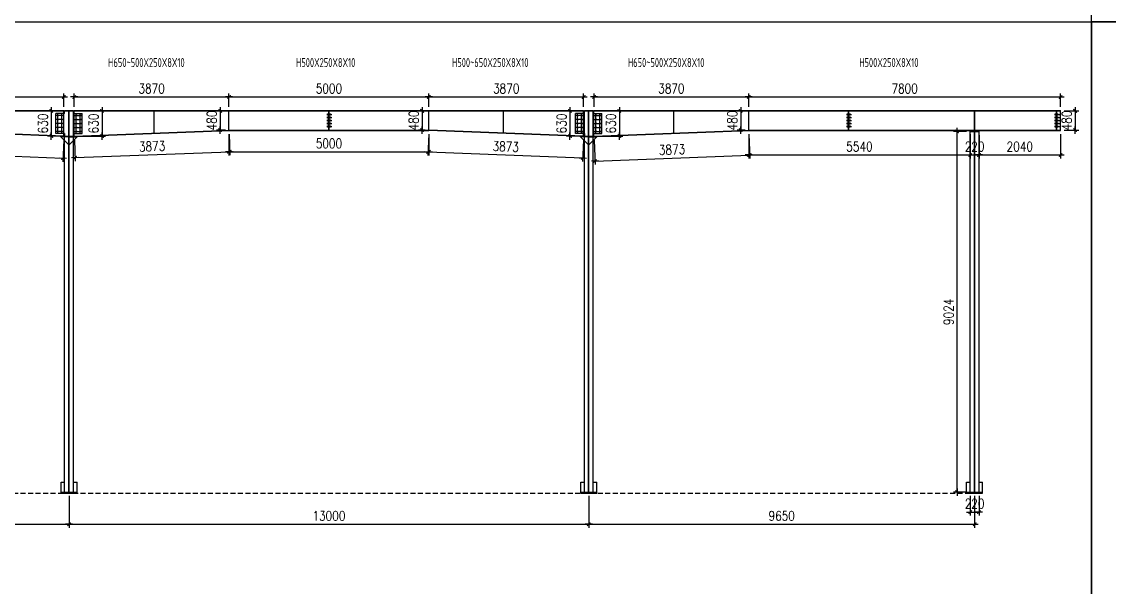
# Model space of a CAD drawing. Header units: millimetres. Extents: x 2287919 to 2522484, y -1845182 to -1736911.
# Drawn here: x 2313087 to 2340289, y -1813402 to -1799252 of the extents above; entities that cross this region are included whole.
import ezdxf

# ---------------------------------------------------------------- set-up
doc = ezdxf.new("R2010")
doc.units = ezdxf.units.MM
doc.header["$LTSCALE"] = 1000
doc.header["$PDMODE"] = 34
doc.linetypes.add('CACHE2', pattern=[0.1875, 0.125, -0.0625])
doc.styles.add('DIM_FONT', font='simplex.shx', dxfattribs={"width": 0.8, "bigfont": 'hztxt.shx'})
doc.styles.add('TSSD_Label', font='Tssdeng.shx', dxfattribs={"width": 0.7, "bigfont": 'hztxt.shx'})
doc.dimstyles.new('WGH(1)', dxfattribs={"dimscale": 1.2, "dimtxt": 100, "dimasz": 0.5, "dimexe": 75, "dimexo": 75, "dimgap": 75, "dimtad": 1, "dimdec": 0, "dimzin": 0, "dimdsep": 46, "dimtxsty": 'DIM_FONT', "dimblk1": '_DIMX', "dimblk2": '_DIMX', "dimsah": 1, "dimcen": 0.09, "dimclrd": 3, "dimclre": 3, "dimclrt": 7, "dimadec": 0, "dimazin": 0, "dimtfac": 1, "dimtdec": 0, "dimtix": 1, "dimtmove": 2, "dimatfit": 3, "dimldrblk": '_DIMX', "dimfxl": 1, "dimtolj": 1, "dimtzin": 0, "dimarcsym": 0})

# ---------------------------------------------------------------- blocks, each defined once
blk = doc.blocks.new('_DIMX')
blk.add_line((-150, 0), (150, 0))
at = {"const_width": 50}
blk.add_lwpolyline([(-70, -70), (70, 70)], dxfattribs=at)
blk = doc.blocks.new('*D236')
at = {"color": 3, "lineweight": -2}
for p, q in [((2301271, -1811113), (2301271, -1811915)), ((2314271, -1811113), (2314271, -1811915)), ((2301272, -1811825), (2314270, -1811825))]:
    blk.add_line(p, q, dxfattribs=at)
at = {"layer": 'Defpoints', "color": 0}
for p in [(2301271, -1811023), (2314271, -1811023), (2314271, -1811825)]:
    blk.add_point(p, dxfattribs=at)
at = {"color": 3, "lineweight": -2, "xscale": 0.6, "yscale": 0.6, "zscale": 0.6, "rotation": 180}
blk.add_blockref('_DIMX', (2301271, -1811825), dxfattribs=at)
at = {"color": 3, "lineweight": -2, "xscale": 0.6, "yscale": 0.6, "zscale": 0.6}
blk.add_blockref('_DIMX', (2314271, -1811825), dxfattribs=at)
at = {"color": 7, "insert": (2307771, -1811615), "char_height": 240, "attachment_point": 5, "style": 'DIM_FONT'}
blk.add_mtext('\\A1;13000', dxfattribs=at)
blk = doc.blocks.new('*D237')
at = {"color": 3, "lineweight": -2}
for p, q in [((2314271, -1811113), (2314271, -1811915)), ((2327271, -1811113), (2327271, -1811915)), ((2314272, -1811825), (2327270, -1811825))]:
    blk.add_line(p, q, dxfattribs=at)
at = {"layer": 'Defpoints', "color": 0}
for p in [(2314271, -1811023), (2327271, -1811023), (2327271, -1811825)]:
    blk.add_point(p, dxfattribs=at)
at = {"color": 3, "lineweight": -2, "xscale": 0.6, "yscale": 0.6, "zscale": 0.6, "rotation": 180}
blk.add_blockref('_DIMX', (2314271, -1811825), dxfattribs=at)
at = {"color": 3, "lineweight": -2, "xscale": 0.6, "yscale": 0.6, "zscale": 0.6}
blk.add_blockref('_DIMX', (2327271, -1811825), dxfattribs=at)
at = {"color": 7, "insert": (2320771, -1811615), "char_height": 240, "attachment_point": 5, "style": 'DIM_FONT'}
blk.add_mtext('\\A1;13000', dxfattribs=at)
blk = doc.blocks.new('*D238')
at = {"color": 3, "lineweight": -2}
for p, q in [((2327271, -1811113), (2327271, -1811915)), ((2336921, -1811113), (2336921, -1811915)), ((2327272, -1811825), (2336920, -1811825))]:
    blk.add_line(p, q, dxfattribs=at)
at = {"layer": 'Defpoints', "color": 0}
for p in [(2327271, -1811023), (2336921, -1811023), (2336921, -1811825)]:
    blk.add_point(p, dxfattribs=at)
at = {"color": 3, "lineweight": -2, "xscale": 0.6, "yscale": 0.6, "zscale": 0.6, "rotation": 180}
blk.add_blockref('_DIMX', (2327271, -1811825), dxfattribs=at)
at = {"color": 3, "lineweight": -2, "xscale": 0.6, "yscale": 0.6, "zscale": 0.6}
blk.add_blockref('_DIMX', (2336921, -1811825), dxfattribs=at)
at = {"color": 7, "insert": (2332096, -1811615), "char_height": 240, "attachment_point": 5, "style": 'DIM_FONT'}
blk.add_mtext('\\A1;9650', dxfattribs=at)
blk = doc.blocks.new('*D222')
at = {"color": 1, "lineweight": -2}
for p, q in [((2310271, -1801383), (2310271, -1801044)), ((2310272, -1801134), (2314140, -1801134)), ((2314141, -1801383), (2314141, -1801044))]:
    blk.add_line(p, q, dxfattribs=at)
at = {"layer": 'Defpoints', "color": 0}
for p in [(2314141, -1801134), (2310271, -1801473), (2314141, -1801473)]:
    blk.add_point(p, dxfattribs=at)
at = {"color": 1, "lineweight": -2, "xscale": 0.6, "yscale": 0.6, "zscale": 0.6, "rotation": 180}
blk.add_blockref('_DIMX', (2310271, -1801134), dxfattribs=at)
at = {"color": 1, "lineweight": -2, "xscale": 0.6, "yscale": 0.6, "zscale": 0.6}
blk.add_blockref('_DIMX', (2314141, -1801134), dxfattribs=at)
at = {"color": 7, "insert": (2312206, -1800924), "char_height": 240, "attachment_point": 5, "style": 'DIM_FONT'}
blk.add_mtext('\\A1;3870', dxfattribs=at)
blk = doc.blocks.new('*D223')
at = {"color": 1, "lineweight": -2}
for p, q in [((2314401, -1801383), (2314401, -1801044)), ((2314402, -1801134), (2318270, -1801134)), ((2318271, -1801383), (2318271, -1801044))]:
    blk.add_line(p, q, dxfattribs=at)
at = {"layer": 'Defpoints', "color": 0}
for p in [(2318271, -1801134), (2314401, -1801473), (2318271, -1801473)]:
    blk.add_point(p, dxfattribs=at)
at = {"color": 1, "lineweight": -2, "xscale": 0.6, "yscale": 0.6, "zscale": 0.6, "rotation": 180}
blk.add_blockref('_DIMX', (2314401, -1801134), dxfattribs=at)
at = {"color": 1, "lineweight": -2, "xscale": 0.6, "yscale": 0.6, "zscale": 0.6}
blk.add_blockref('_DIMX', (2318271, -1801134), dxfattribs=at)
at = {"color": 7, "insert": (2316336, -1800924), "char_height": 240, "attachment_point": 5, "style": 'DIM_FONT'}
blk.add_mtext('\\A1;3870', dxfattribs=at)
blk = doc.blocks.new('*D224')
at = {"color": 1, "lineweight": -2}
for p, q in [((2318271, -1801383), (2318271, -1801044)), ((2318272, -1801134), (2323270, -1801134)), ((2323271, -1801383), (2323271, -1801044))]:
    blk.add_line(p, q, dxfattribs=at)
at = {"layer": 'Defpoints', "color": 0}
for p in [(2323271, -1801134), (2318271, -1801473), (2323271, -1801473)]:
    blk.add_point(p, dxfattribs=at)
at = {"color": 1, "lineweight": -2, "xscale": 0.6, "yscale": 0.6, "zscale": 0.6, "rotation": 180}
blk.add_blockref('_DIMX', (2318271, -1801134), dxfattribs=at)
at = {"color": 1, "lineweight": -2, "xscale": 0.6, "yscale": 0.6, "zscale": 0.6}
blk.add_blockref('_DIMX', (2323271, -1801134), dxfattribs=at)
at = {"color": 7, "insert": (2320771, -1800924), "char_height": 240, "attachment_point": 5, "style": 'DIM_FONT'}
blk.add_mtext('\\A1;5000', dxfattribs=at)
blk = doc.blocks.new('*D225')
at = {"color": 1, "lineweight": -2}
for p, q in [((2323271, -1801383), (2323271, -1801044)), ((2323272, -1801134), (2327140, -1801134)), ((2327141, -1801383), (2327141, -1801044))]:
    blk.add_line(p, q, dxfattribs=at)
at = {"layer": 'Defpoints', "color": 0}
for p in [(2327141, -1801134), (2323271, -1801473), (2327141, -1801473)]:
    blk.add_point(p, dxfattribs=at)
at = {"color": 1, "lineweight": -2, "xscale": 0.6, "yscale": 0.6, "zscale": 0.6, "rotation": 180}
blk.add_blockref('_DIMX', (2323271, -1801134), dxfattribs=at)
at = {"color": 1, "lineweight": -2, "xscale": 0.6, "yscale": 0.6, "zscale": 0.6}
blk.add_blockref('_DIMX', (2327141, -1801134), dxfattribs=at)
at = {"color": 7, "insert": (2325206, -1800924), "char_height": 240, "attachment_point": 5, "style": 'DIM_FONT'}
blk.add_mtext('\\A1;3870', dxfattribs=at)
blk = doc.blocks.new('*D226')
at = {"color": 1, "lineweight": -2}
for p, q in [((2327401, -1801383), (2327401, -1801044)), ((2327402, -1801134), (2331270, -1801134)), ((2331271, -1801383), (2331271, -1801044))]:
    blk.add_line(p, q, dxfattribs=at)
at = {"layer": 'Defpoints', "color": 0}
for p in [(2331271, -1801134), (2327401, -1801473), (2331271, -1801473)]:
    blk.add_point(p, dxfattribs=at)
at = {"color": 1, "lineweight": -2, "xscale": 0.6, "yscale": 0.6, "zscale": 0.6, "rotation": 180}
blk.add_blockref('_DIMX', (2327401, -1801134), dxfattribs=at)
at = {"color": 1, "lineweight": -2, "xscale": 0.6, "yscale": 0.6, "zscale": 0.6}
blk.add_blockref('_DIMX', (2331271, -1801134), dxfattribs=at)
at = {"color": 7, "insert": (2329336, -1800924), "char_height": 240, "attachment_point": 5, "style": 'DIM_FONT'}
blk.add_mtext('\\A1;3870', dxfattribs=at)
blk = doc.blocks.new('*D227')
at = {"color": 1, "lineweight": -2}
for p, q in [((2331271, -1801383), (2331271, -1801044)), ((2331272, -1801134), (2339070, -1801134)), ((2339071, -1801383), (2339071, -1801044))]:
    blk.add_line(p, q, dxfattribs=at)
at = {"layer": 'Defpoints', "color": 0}
for p in [(2339071, -1801134), (2331271, -1801473), (2339071, -1801473)]:
    blk.add_point(p, dxfattribs=at)
at = {"color": 1, "lineweight": -2, "xscale": 0.6, "yscale": 0.6, "zscale": 0.6, "rotation": 180}
blk.add_blockref('_DIMX', (2331271, -1801134), dxfattribs=at)
at = {"color": 1, "lineweight": -2, "xscale": 0.6, "yscale": 0.6, "zscale": 0.6}
blk.add_blockref('_DIMX', (2339071, -1801134), dxfattribs=at)
at = {"color": 7, "insert": (2335171, -1800924), "char_height": 240, "attachment_point": 5, "style": 'DIM_FONT'}
blk.add_mtext('\\A1;7800', dxfattribs=at)
blk = doc.blocks.new('*D286')
at = {"color": 1, "lineweight": -2}
for p, q in [((2310267, -1802063), (2310247, -1802604)), ((2314137, -1802213), (2314117, -1802754)), ((2310251, -1802514), (2314119, -1802664))]:
    blk.add_line(p, q, dxfattribs=at)
at = {"layer": 'Defpoints', "color": 0}
for p in [(2310271, -1801973), (2314141, -1802123), (2314120, -1802664)]:
    blk.add_point(p, dxfattribs=at)
at = {"color": 1, "lineweight": -2, "xscale": 0.6, "yscale": 0.6, "zscale": 0.6}
for p, rotation in [((2310250, -1802514), 177.7803444468021), ((2314120, -1802664), 357.7803444468021)]:
    blk.add_blockref('_DIMX', p, dxfattribs=dict(at, rotation=rotation))
at = {"color": 7, "insert": (2312193, -1802379), "char_height": 240, "attachment_point": 5, "rotation": 357.7803, "style": 'DIM_FONT'}
blk.add_mtext('\\A1;3873', dxfattribs=at)
blk = doc.blocks.new('*D288')
at = {"color": 1, "lineweight": -2}
for p, q in [((2314051, -1801483), (2313737, -1801483)), ((2313827, -1801483), (2313827, -1801482)), ((2313827, -1801483), (2313827, -1802113)), ((2314051, -1802113), (2313737, -1802113)), ((2313827, -1802114), (2313827, -1802115))]:
    blk.add_line(p, q, dxfattribs=at)
at = {"layer": 'Defpoints', "color": 0}
for p in [(2314141, -1801483), (2313827, -1802113), (2314141, -1802113)]:
    blk.add_point(p, dxfattribs=at)
at = {"color": 1, "lineweight": -2, "xscale": 0.6, "yscale": 0.6, "zscale": 0.6}
for p, rotation in [((2313827, -1801483), 270), ((2313827, -1802113), 90)]:
    blk.add_blockref('_DIMX', p, dxfattribs=dict(at, rotation=rotation))
at = {"color": 7, "insert": (2313617, -1801798), "char_height": 240, "attachment_point": 5, "rotation": 90, "style": 'DIM_FONT'}
blk.add_mtext('\\A1;630', dxfattribs=at)
blk = doc.blocks.new('*D289')
at = {"color": 1, "lineweight": -2}
for p, q in [((2314491, -1801483), (2315185, -1801483)), ((2315095, -1801483), (2315095, -1801482)), ((2315095, -1801483), (2315095, -1802113)), ((2314491, -1802113), (2315185, -1802113)), ((2315095, -1802114), (2315095, -1802115))]:
    blk.add_line(p, q, dxfattribs=at)
at = {"layer": 'Defpoints', "color": 0}
for p in [(2314401, -1801483), (2314401, -1802113), (2315095, -1802113)]:
    blk.add_point(p, dxfattribs=at)
at = {"color": 1, "lineweight": -2, "xscale": 0.6, "yscale": 0.6, "zscale": 0.6}
for p, rotation in [((2315095, -1801483), 270), ((2315095, -1802113), 90)]:
    blk.add_blockref('_DIMX', p, dxfattribs=dict(at, rotation=rotation))
at = {"color": 7, "insert": (2314885, -1801798), "char_height": 240, "attachment_point": 5, "rotation": 90, "style": 'DIM_FONT'}
blk.add_mtext('\\A1;630', dxfattribs=at)
blk = doc.blocks.new('*D290')
at = {"color": 1, "lineweight": -2}
for p, q in [((2318181, -1801483), (2317960, -1801483)), ((2318050, -1801483), (2318050, -1801482)), ((2318050, -1801483), (2318050, -1801963)), ((2318181, -1801963), (2317960, -1801963)), ((2318050, -1801964), (2318050, -1801965))]:
    blk.add_line(p, q, dxfattribs=at)
at = {"layer": 'Defpoints', "color": 0}
for p in [(2318271, -1801483), (2318050, -1801963), (2318271, -1801963)]:
    blk.add_point(p, dxfattribs=at)
at = {"color": 1, "lineweight": -2, "xscale": 0.6, "yscale": 0.6, "zscale": 0.6}
for p, rotation in [((2318050, -1801483), 270), ((2318050, -1801963), 90)]:
    blk.add_blockref('_DIMX', p, dxfattribs=dict(at, rotation=rotation))
at = {"color": 7, "insert": (2317840, -1801723), "char_height": 240, "attachment_point": 5, "rotation": 90, "style": 'DIM_FONT'}
blk.add_mtext('\\A1;480', dxfattribs=at)
blk = doc.blocks.new('*D291')
at = {"color": 1, "lineweight": -2}
for p, q in [((2323181, -1801483), (2323011, -1801483)), ((2323101, -1801483), (2323101, -1801482)), ((2323101, -1801483), (2323101, -1801963)), ((2323181, -1801963), (2323011, -1801963)), ((2323101, -1801964), (2323101, -1801965))]:
    blk.add_line(p, q, dxfattribs=at)
at = {"layer": 'Defpoints', "color": 0}
for p in [(2323271, -1801483), (2323101, -1801963), (2323271, -1801963)]:
    blk.add_point(p, dxfattribs=at)
at = {"color": 1, "lineweight": -2, "xscale": 0.6, "yscale": 0.6, "zscale": 0.6}
for p, rotation in [((2323101, -1801483), 270), ((2323101, -1801963), 90)]:
    blk.add_blockref('_DIMX', p, dxfattribs=dict(at, rotation=rotation))
at = {"color": 7, "insert": (2322891, -1801723), "char_height": 240, "attachment_point": 5, "rotation": 90, "style": 'DIM_FONT'}
blk.add_mtext('\\A1;480', dxfattribs=at)
blk = doc.blocks.new('*D292')
at = {"color": 1, "lineweight": -2}
for p, q in [((2327051, -1801483), (2326710, -1801483)), ((2326800, -1801483), (2326800, -1801482)), ((2326800, -1801483), (2326800, -1802113)), ((2327051, -1802113), (2326710, -1802113)), ((2326800, -1802114), (2326800, -1802115))]:
    blk.add_line(p, q, dxfattribs=at)
at = {"layer": 'Defpoints', "color": 0}
for p in [(2327141, -1801483), (2326800, -1802113), (2327141, -1802113)]:
    blk.add_point(p, dxfattribs=at)
at = {"color": 1, "lineweight": -2, "xscale": 0.6, "yscale": 0.6, "zscale": 0.6}
for p, rotation in [((2326800, -1801483), 270), ((2326800, -1802113), 90)]:
    blk.add_blockref('_DIMX', p, dxfattribs=dict(at, rotation=rotation))
at = {"color": 7, "insert": (2326590, -1801798), "char_height": 240, "attachment_point": 5, "rotation": 90, "style": 'DIM_FONT'}
blk.add_mtext('\\A1;630', dxfattribs=at)
blk = doc.blocks.new('*D293')
at = {"color": 1, "lineweight": -2}
for p, q in [((2327491, -1801483), (2328125, -1801483)), ((2328035, -1801483), (2328035, -1801482)), ((2328035, -1801483), (2328035, -1802113)), ((2327491, -1802113), (2328125, -1802113)), ((2328035, -1802114), (2328035, -1802115))]:
    blk.add_line(p, q, dxfattribs=at)
at = {"layer": 'Defpoints', "color": 0}
for p in [(2327401, -1801483), (2327401, -1802113), (2328035, -1802113)]:
    blk.add_point(p, dxfattribs=at)
at = {"color": 1, "lineweight": -2, "xscale": 0.6, "yscale": 0.6, "zscale": 0.6}
for p, rotation in [((2328035, -1801483), 270), ((2328035, -1802113), 90)]:
    blk.add_blockref('_DIMX', p, dxfattribs=dict(at, rotation=rotation))
at = {"color": 7, "insert": (2327825, -1801798), "char_height": 240, "attachment_point": 5, "rotation": 90, "style": 'DIM_FONT'}
blk.add_mtext('\\A1;630', dxfattribs=at)
blk = doc.blocks.new('*D294')
at = {"color": 1, "lineweight": -2}
for p, q in [((2331181, -1801483), (2330981, -1801483)), ((2331071, -1801483), (2331071, -1801482)), ((2331071, -1801483), (2331071, -1801963)), ((2331181, -1801963), (2330981, -1801963)), ((2331071, -1801964), (2331071, -1801965))]:
    blk.add_line(p, q, dxfattribs=at)
at = {"layer": 'Defpoints', "color": 0}
for p in [(2331271, -1801483), (2331071, -1801963), (2331271, -1801963)]:
    blk.add_point(p, dxfattribs=at)
at = {"color": 1, "lineweight": -2, "xscale": 0.6, "yscale": 0.6, "zscale": 0.6}
for p, rotation in [((2331071, -1801483), 270), ((2331071, -1801963), 90)]:
    blk.add_blockref('_DIMX', p, dxfattribs=dict(at, rotation=rotation))
at = {"color": 7, "insert": (2330861, -1801723), "char_height": 240, "attachment_point": 5, "rotation": 90, "style": 'DIM_FONT'}
blk.add_mtext('\\A1;480', dxfattribs=at)
blk = doc.blocks.new('*D295')
at = {"color": 1, "lineweight": -2}
for p, q in [((2339161, -1801483), (2339524, -1801483)), ((2339434, -1801483), (2339434, -1801482)), ((2339434, -1801483), (2339434, -1801963)), ((2339161, -1801963), (2339524, -1801963)), ((2339434, -1801964), (2339434, -1801965))]:
    blk.add_line(p, q, dxfattribs=at)
at = {"layer": 'Defpoints', "color": 0}
for p in [(2339071, -1801483), (2339071, -1801963), (2339434, -1801963)]:
    blk.add_point(p, dxfattribs=at)
at = {"color": 1, "lineweight": -2, "xscale": 0.6, "yscale": 0.6, "zscale": 0.6}
for p, rotation in [((2339434, -1801483), 270), ((2339434, -1801963), 90)]:
    blk.add_blockref('_DIMX', p, dxfattribs=dict(at, rotation=rotation))
at = {"color": 7, "insert": (2339224, -1801723), "char_height": 240, "attachment_point": 5, "rotation": 90, "style": 'DIM_FONT'}
blk.add_mtext('\\A1;480', dxfattribs=at)
blk = doc.blocks.new('*D296')
at = {"color": 1, "lineweight": -2}
for p, q in [((2331274, -1802063), (2331298, -1802677)), ((2327404, -1802213), (2327428, -1802827)), ((2327425, -1802737), (2331294, -1802587))]:
    blk.add_line(p, q, dxfattribs=at)
at = {"layer": 'Defpoints', "color": 0}
for p in [(2331271, -1801973), (2327401, -1802123), (2331295, -1802587)]:
    blk.add_point(p, dxfattribs=at)
at = {"color": 1, "lineweight": -2, "xscale": 0.6, "yscale": 0.6, "zscale": 0.6}
for p, rotation in [((2331295, -1802587), 2.219655553197895), ((2327425, -1802737), 182.2196555531979)]:
    blk.add_blockref('_DIMX', p, dxfattribs=dict(at, rotation=rotation))
at = {"color": 7, "insert": (2329352, -1802452), "char_height": 240, "attachment_point": 5, "rotation": 2.2197, "style": 'DIM_FONT'}
blk.add_mtext('\\A1;3873', dxfattribs=at)
blk = doc.blocks.new('*D297')
at = {"color": 1, "lineweight": -2}
for p, q in [((2318274, -1802063), (2318295, -1802592)), ((2314404, -1802213), (2314425, -1802742)), ((2314422, -1802652), (2318291, -1802503))]:
    blk.add_line(p, q, dxfattribs=at)
at = {"layer": 'Defpoints', "color": 0}
for p in [(2318271, -1801973), (2314401, -1802123), (2318291, -1802502)]:
    blk.add_point(p, dxfattribs=at)
at = {"color": 1, "lineweight": -2, "xscale": 0.6, "yscale": 0.6, "zscale": 0.6}
for p, rotation in [((2314421, -1802652), 182.2196555531979), ((2318291, -1802502), 2.219655553197895)]:
    blk.add_blockref('_DIMX', p, dxfattribs=dict(at, rotation=rotation))
at = {"color": 7, "insert": (2316348, -1802368), "char_height": 240, "attachment_point": 5, "rotation": 2.2197, "style": 'DIM_FONT'}
blk.add_mtext('\\A1;3873', dxfattribs=at)
blk = doc.blocks.new('*D298')
at = {"color": 1, "lineweight": -2}
for p, q in [((2318271, -1802063), (2318271, -1802596)), ((2323271, -1802063), (2323271, -1802596)), ((2318272, -1802506), (2323270, -1802506))]:
    blk.add_line(p, q, dxfattribs=at)
at = {"layer": 'Defpoints', "color": 0}
for p in [(2318271, -1801973), (2323271, -1801973), (2323271, -1802506)]:
    blk.add_point(p, dxfattribs=at)
at = {"color": 1, "lineweight": -2, "xscale": 0.6, "yscale": 0.6, "zscale": 0.6, "rotation": 180}
blk.add_blockref('_DIMX', (2318271, -1802506), dxfattribs=at)
at = {"color": 1, "lineweight": -2, "xscale": 0.6, "yscale": 0.6, "zscale": 0.6}
blk.add_blockref('_DIMX', (2323271, -1802506), dxfattribs=at)
at = {"color": 7, "insert": (2320771, -1802296), "char_height": 240, "attachment_point": 5, "style": 'DIM_FONT'}
blk.add_mtext('\\A1;5000', dxfattribs=at)
blk = doc.blocks.new('*D299')
at = {"color": 1, "lineweight": -2}
for p, q in [((2323267, -1802063), (2323247, -1802600)), ((2327137, -1802213), (2327117, -1802750)), ((2323251, -1802510), (2327120, -1802660))]:
    blk.add_line(p, q, dxfattribs=at)
at = {"layer": 'Defpoints', "color": 0}
for p in [(2323271, -1801973), (2327141, -1802123), (2327120, -1802660)]:
    blk.add_point(p, dxfattribs=at)
at = {"color": 1, "lineweight": -2, "xscale": 0.6, "yscale": 0.6, "zscale": 0.6}
for p, rotation in [((2323250, -1802510), 177.7803444468087), ((2327120, -1802660), 357.7803444468087)]:
    blk.add_blockref('_DIMX', p, dxfattribs=dict(at, rotation=rotation))
at = {"color": 7, "insert": (2325193, -1802375), "char_height": 240, "attachment_point": 5, "rotation": 357.7803, "style": 'DIM_FONT'}
blk.add_mtext('\\A1;3873', dxfattribs=at)
blk = doc.blocks.new('*D310')
at = {"color": 1, "lineweight": -2}
for p, q in [((2331271, -1802063), (2331271, -1802676)), ((2336811, -1802063), (2336811, -1802676)), ((2331272, -1802586), (2336810, -1802586))]:
    blk.add_line(p, q, dxfattribs=at)
at = {"layer": 'Defpoints', "color": 0}
for p in [(2331271, -1801973), (2336811, -1801973), (2336811, -1802586)]:
    blk.add_point(p, dxfattribs=at)
at = {"color": 1, "lineweight": -2, "xscale": 0.6, "yscale": 0.6, "zscale": 0.6, "rotation": 180}
blk.add_blockref('_DIMX', (2331271, -1802586), dxfattribs=at)
at = {"color": 1, "lineweight": -2, "xscale": 0.6, "yscale": 0.6, "zscale": 0.6}
blk.add_blockref('_DIMX', (2336811, -1802586), dxfattribs=at)
at = {"color": 7, "insert": (2334041, -1802376), "char_height": 240, "attachment_point": 5, "style": 'DIM_FONT'}
blk.add_mtext('\\A1;5540', dxfattribs=at)
blk = doc.blocks.new('*D311')
at = {"color": 1, "lineweight": -2}
for p, q in [((2336811, -1802063), (2336811, -1802676)), ((2337031, -1802089), (2337031, -1802676)), ((2336810, -1802586), (2336810, -1802586)), ((2336811, -1802586), (2337031, -1802586)), ((2337032, -1802586), (2337032, -1802586))]:
    blk.add_line(p, q, dxfattribs=at)
at = {"layer": 'Defpoints', "color": 0}
for p in [(2336811, -1801973), (2337031, -1801999), (2337031, -1802586)]:
    blk.add_point(p, dxfattribs=at)
at = {"color": 1, "lineweight": -2, "xscale": 0.6, "yscale": 0.6, "zscale": 0.6}
for p, rotation in [((2336811, -1802586), 4.796163466380675e-12), ((2337031, -1802586), 180.0000000000048)]:
    blk.add_blockref('_DIMX', p, dxfattribs=dict(at, rotation=rotation))
at = {"color": 7, "insert": (2336921, -1802376), "char_height": 240, "attachment_point": 5, "style": 'DIM_FONT'}
blk.add_mtext('\\A1;220', dxfattribs=at)
blk = doc.blocks.new('*D312')
at = {"color": 1, "lineweight": -2}
for p, q in [((2339071, -1802063), (2339071, -1802676)), ((2337031, -1802089), (2337031, -1802676)), ((2337032, -1802586), (2339070, -1802586))]:
    blk.add_line(p, q, dxfattribs=at)
at = {"layer": 'Defpoints', "color": 0}
for p in [(2337031, -1801999), (2339071, -1801973), (2339071, -1802586)]:
    blk.add_point(p, dxfattribs=at)
at = {"color": 1, "lineweight": -2, "xscale": 0.6, "yscale": 0.6, "zscale": 0.6}
for p, rotation in [((2337031, -1802586), 180.0000000000048), ((2339071, -1802586), 4.783554240921129e-12)]:
    blk.add_blockref('_DIMX', p, dxfattribs=dict(at, rotation=rotation))
at = {"color": 7, "insert": (2338051, -1802376), "char_height": 240, "attachment_point": 5, "style": 'DIM_FONT'}
blk.add_mtext('\\A1;2040', dxfattribs=at)
blk = doc.blocks.new('*D313')
at = {"color": 1, "lineweight": -2}
for p, q in [((2336721, -1801999), (2336392, -1801999)), ((2336482, -1811023), (2336482, -1802000)), ((2336721, -1811023), (2336392, -1811023))]:
    blk.add_line(p, q, dxfattribs=at)
at = {"layer": 'Defpoints', "color": 0}
for p in [(2336482, -1801999), (2336811, -1801999), (2336811, -1811023)]:
    blk.add_point(p, dxfattribs=at)
at = {"color": 1, "lineweight": -2, "xscale": 0.6, "yscale": 0.6, "zscale": 0.6}
for p, rotation in [((2336482, -1801999), 90), ((2336482, -1811023), 270)]:
    blk.add_blockref('_DIMX', p, dxfattribs=dict(at, rotation=rotation))
at = {"color": 7, "insert": (2336272, -1806511), "char_height": 240, "attachment_point": 5, "rotation": 90, "style": 'DIM_FONT'}
blk.add_mtext('\\A1;9024', dxfattribs=at)
blk = doc.blocks.new('*D317')
at = {"color": 1, "lineweight": -2}
for p, q in [((2336811, -1811113), (2336811, -1811610)), ((2337031, -1811113), (2337031, -1811610)), ((2336810, -1811520), (2336810, -1811520)), ((2336811, -1811520), (2337031, -1811520)), ((2337032, -1811520), (2337032, -1811520))]:
    blk.add_line(p, q, dxfattribs=at)
at = {"layer": 'Defpoints', "color": 0}
for p in [(2336811, -1811023), (2337031, -1811023), (2337031, -1811520)]:
    blk.add_point(p, dxfattribs=at)
at = {"color": 1, "lineweight": -2, "xscale": 0.6, "yscale": 0.6, "zscale": 0.6}
blk.add_blockref('_DIMX', (2336811, -1811520), dxfattribs=at)
at = {"color": 1, "lineweight": -2, "xscale": 0.6, "yscale": 0.6, "zscale": 0.6, "rotation": 180}
blk.add_blockref('_DIMX', (2337031, -1811520), dxfattribs=at)
at = {"color": 7, "insert": (2336921, -1811310), "char_height": 240, "attachment_point": 5, "style": 'DIM_FONT'}
blk.add_mtext('\\A1;220', dxfattribs=at)

msp = doc.modelspace()

# ---------------------------------------------------------------- linework, layer by layer
for p, q in [((2301400.9, -1801473.5), (2314140.9, -1801473.5)), ((2301400.9, -1801483.5), (2314140.9, -1801483.5)), ((2314140.9, -1802123.5), (2314140.9, -1801473.5)), ((2314140.9, -1802123.5), (2314140.9, -1801473.5)), ((2314160.9, -1801473.5), (2314380.9, -1801473.5)), ((2314160.9, -1801548.5), (2314160.9, -1801473.5)), ((2314160.9, -1801473.5), (2314380.9, -1801473.5)), ((2314160.9, -1801548.5), (2314160.9, -1801473.5)), ((2314160.9, -1801483.5), (2314380.9, -1801483.5)), ((2314160.9, -1801483.5), (2314380.9, -1801483.5)), ((2314266.9, -1811023.5), (2314266.9, -1801473.5)), ((2314270.9, -1811023.5), (2314270.9, -1801473.5)), ((2314274.9, -1811023.5), (2314274.9, -1801473.5)), ((2314380.9, -1811023.5), (2314380.9, -1801473.5)), ((2314380.9, -1801548.5), (2314380.9, -1801473.5)), ((2314380.9, -1801548.5), (2314380.9, -1801473.5)), ((2314400.9, -1802123.5), (2314400.9, -1801473.5)), ((2314400.9, -1801473.5), (2327140.9, -1801473.5)), ((2314400.9, -1801483.5), (2327140.9, -1801483.5)), ((2316400.9, -1802046), (2316400.9, -1801473.5)), ((2318270.9, -1801973.5), (2318270.9, -1801473.5)), ((2320766.9, -1801473.5), (2320774.9, -1801473.5)), ((2323270.9, -1801973.5), (2323270.9, -1801473.5)), ((2325140.9, -1802046), (2325140.9, -1801473.5)), ((2327140.9, -1802123.5), (2327140.9, -1801473.5)), ((2327140.9, -1802123.5), (2327140.9, -1801473.5)), ((2327160.9, -1811023.5), (2327160.9, -1801473.5)), ((2327160.9, -1801473.5), (2327380.9, -1801473.5)), ((2327160.9, -1801548.5), (2327160.9, -1801473.5)), ((2327160.9, -1801548.5), (2327160.9, -1801473.5)), ((2327160.9, -1801483.5), (2327380.9, -1801483.5)), ((2327266.9, -1811023.5), (2327266.9, -1801473.5)), ((2327270.9, -1811023.5), (2327270.9, -1801473.5)), ((2327274.9, -1811023.5), (2327274.9, -1801473.5)), ((2327380.9, -1811023.5), (2327380.9, -1801473.5)), ((2327380.9, -1801548.5), (2327380.9, -1801473.5)), ((2327380.9, -1801548.5), (2327380.9, -1801473.5)), ((2327400.9, -1802123.5), (2327400.9, -1801473.5)), ((2327400.9, -1801473.5), (2339070.9, -1801473.5)), ((2327400.9, -1801483.5), (2339070.9, -1801483.5)), ((2329400.9, -1802046), (2329400.9, -1801473.5)), ((2331270.9, -1801973.5), (2331270.9, -1801473.5)), ((2333766.9, -1801473.5), (2333774.9, -1801473.5)), ((2336810.9, -1801473.5), (2337030.9, -1801473.5)), ((2336810.9, -1801483.5), (2337030.9, -1801483.5)), ((2336916.9, -1801963.5), (2336916.9, -1801483.5)), ((2336924.9, -1801963.5), (2336924.9, -1801483.5)), ((2338966.9, -1801473.5), (2338974.9, -1801473.5)), ((2314140.9, -1801598.5), (2313940.9, -1801598.5)), ((2314140.9, -1801698.5), (2313940.9, -1801698.5)), ((2314140.9, -1801798.5), (2313940.9, -1801798.5)), ((2313990.9, -1802048.5), (2313990.9, -1801548.5)), ((2314090.9, -1802048.5), (2314090.9, -1801548.5)), ((2314400.9, -1801598.5), (2314600.9, -1801598.5)), ((2314400.9, -1801698.5), (2314600.9, -1801698.5)), ((2314400.9, -1801798.5), (2314600.9, -1801798.5)), ((2314450.9, -1802048.5), (2314450.9, -1801548.5)), ((2314550.9, -1802048.5), (2314550.9, -1801548.5)), ((2320717.5, -1801573.5), (2320841.1, -1801573.5)), ((2320717.5, -1801648.5), (2320841.1, -1801648.5)), ((2320717.5, -1801723.5), (2320841.1, -1801723.5)), ((2320717.5, -1801798.5), (2320841.1, -1801798.5)), ((2320763, -1801648.5), (2320778.8, -1801648.5)), ((2320763, -1801723.5), (2320778.8, -1801723.5)), ((2320763, -1801798.5), (2320778.8, -1801798.5)), ((2327140.9, -1801598.5), (2326940.9, -1801598.5)), ((2327140.9, -1801698.5), (2326940.9, -1801698.5)), ((2327140.9, -1801798.5), (2326940.9, -1801798.5)), ((2326990.9, -1802048.5), (2326990.9, -1801548.5)), ((2327090.9, -1802048.5), (2327090.9, -1801548.5)), ((2327400.9, -1801598.5), (2327600.9, -1801598.5)), ((2327400.9, -1801698.5), (2327600.9, -1801698.5)), ((2327400.9, -1801798.5), (2327600.9, -1801798.5)), ((2327450.9, -1802048.5), (2327450.9, -1801548.5)), ((2327550.9, -1802048.5), (2327550.9, -1801548.5)), ((2333717.5, -1801573.5), (2333841.1, -1801573.5)), ((2333717.5, -1801648.5), (2333841.1, -1801648.5)), ((2333717.5, -1801723.5), (2333841.1, -1801723.5)), ((2333717.5, -1801798.5), (2333841.1, -1801798.5)), ((2333763, -1801648.5), (2333778.8, -1801648.5)), ((2333763, -1801723.5), (2333778.8, -1801723.5)), ((2333763, -1801798.5), (2333778.8, -1801798.5)), ((2338917.5, -1801573.5), (2339041.1, -1801573.5)), ((2338917.5, -1801648.5), (2339041.1, -1801648.5)), ((2338917.5, -1801723.5), (2339041.1, -1801723.5)), ((2338917.5, -1801798.5), (2339041.1, -1801798.5)), ((2338963, -1801648.5), (2338978.8, -1801648.5)), ((2338963, -1801723.5), (2338978.8, -1801723.5)), ((2338963, -1801798.5), (2338978.8, -1801798.5)), ((2314140.9, -1802113.5), (2310270.9, -1801963.5)), ((2314140.9, -1802123.5), (2310270.9, -1801973.5)), ((2314140.9, -1801898.5), (2313940.9, -1801898.5)), ((2314140.9, -1801998.5), (2313940.9, -1801998.5)), ((2314160.9, -1811023.5), (2314160.9, -1802048.5)), ((2314160.9, -1802048.5), (2314160.9, -1802123.5)), ((2314400.9, -1801898.5), (2314600.9, -1801898.5)), ((2314400.9, -1802113.5), (2318270.4, -1801963.5)), ((2314400.9, -1802123.5), (2318270.9, -1801973.5)), ((2314400.9, -1801998.5), (2314600.9, -1801998.5)), ((2318270.9, -1801963.5), (2323270.9, -1801963.5)), ((2318270.9, -1801973.5), (2323270.9, -1801973.5)), ((2320717.5, -1801873.5), (2320841.1, -1801873.5)), ((2320763, -1801873.5), (2320778.8, -1801873.5)), ((2327140.9, -1802113.5), (2323270.9, -1801963.5)), ((2327140.9, -1802123.5), (2323270.9, -1801973.5)), ((2327140.9, -1801898.5), (2326940.9, -1801898.5)), ((2327140.9, -1801998.5), (2326940.9, -1801998.5)), ((2327160.9, -1802048.5), (2327160.9, -1802123.5)), ((2327400.9, -1801898.5), (2327600.9, -1801898.5)), ((2327400.9, -1802113.5), (2331270.4, -1801963.5)), ((2327400.9, -1802123.5), (2331270.9, -1801973.5)), ((2327400.9, -1801998.5), (2327600.9, -1801998.5)), ((2331270.9, -1801963.5), (2339070.9, -1801963.5)), ((2331270.9, -1801973.5), (2336810.9, -1801973.5)), ((2333717.5, -1801873.5), (2333841.1, -1801873.5)), ((2333763, -1801873.5), (2333778.8, -1801873.5)), ((2336810.9, -1811023.5), (2336810.9, -1801963.5)), ((2336916.9, -1811023.5), (2336916.9, -1801999.5)), ((2336924.9, -1811023.5), (2336924.9, -1801999.5)), ((2337030.9, -1811023.5), (2337030.9, -1801963.5)), ((2337030.9, -1801973.5), (2339070.9, -1801973.5)), ((2338917.5, -1801873.5), (2339041.1, -1801873.5)), ((2338963, -1801873.5), (2338978.8, -1801873.5)), ((2314066.9, -1802133.5), (2314066.9, -1802123.5)), ((2314266.9, -1802123.5), (2314066.9, -1802123.5)), ((2314266.9, -1802133.5), (2314066.9, -1802133.5)), ((2314266.9, -1802333.5), (2314066.9, -1802133.5)), ((2314274.9, -1802123.5), (2314474.9, -1802123.5)), ((2314380.9, -1802123.5), (2314274.9, -1802123.5)), ((2314274.9, -1802133.5), (2314474.9, -1802133.5)), ((2314274.9, -1802333.5), (2314474.9, -1802133.5)), ((2314380.9, -1802133.5), (2314274.9, -1802133.5)), ((2314474.9, -1802133.5), (2314474.9, -1802123.5)), ((2327066.9, -1802133.5), (2327066.9, -1802123.5)), ((2327266.9, -1802123.5), (2327066.9, -1802123.5)), ((2327266.9, -1802133.5), (2327066.9, -1802133.5)), ((2327266.9, -1802333.5), (2327066.9, -1802133.5)), ((2327274.9, -1802123.5), (2327474.9, -1802123.5)), ((2327380.9, -1802123.5), (2327274.9, -1802123.5)), ((2327274.9, -1802133.5), (2327474.9, -1802133.5)), ((2327274.9, -1802333.5), (2327474.9, -1802133.5)), ((2327380.9, -1802133.5), (2327274.9, -1802133.5)), ((2327474.9, -1802133.5), (2327474.9, -1802123.5)), ((2314070.9, -1810773.5), (2314160.9, -1810773.5)), ((2314266.9, -1810773.5), (2314274.9, -1810773.5)), ((2314380.9, -1810773.5), (2314470.9, -1810773.5)), ((2327070.9, -1810773.5), (2327160.9, -1810773.5)), ((2327266.9, -1810773.5), (2327274.9, -1810773.5)), ((2327380.9, -1810773.5), (2327470.9, -1810773.5)), ((2336720.9, -1810773.5), (2336810.9, -1810773.5)), ((2336916.9, -1810773.5), (2336924.9, -1810773.5)), ((2337030.9, -1810773.5), (2337120.9, -1810773.5)), ((2314070.9, -1811023.5), (2314470.9, -1811023.5)), ((2314070.9, -1811043.5), (2314470.9, -1811043.5)), ((2327070.9, -1811023.5), (2327470.9, -1811023.5)), ((2327070.9, -1811043.5), (2327470.9, -1811043.5)), ((2336720.9, -1811023.5), (2337120.9, -1811023.5)), ((2336720.9, -1811043.5), (2337120.9, -1811043.5))]:
    msp.add_line(p, q)
at = {"color": 2}
for p, q in [((2314270.9, -1811023.5), (2314270.9, -1801473.5)), ((2320766.9, -1801973.5), (2320766.9, -1801473.5)), ((2320770.9, -1801973.5), (2320770.9, -1801473.5)), ((2320774.9, -1801973.5), (2320774.9, -1801473.5)), ((2327270.9, -1811023.5), (2327270.9, -1801473.5)), ((2333766.9, -1801973.5), (2333766.9, -1801473.5)), ((2333770.9, -1801973.5), (2333770.9, -1801473.5)), ((2333774.9, -1801973.5), (2333774.9, -1801473.5)), ((2336920.9, -1801963.5), (2336920.9, -1801483.5)), ((2336920.9, -1801963.5), (2336920.9, -1801483.5)), ((2338966.9, -1801973.5), (2338966.9, -1801473.5)), ((2338970.9, -1801973.5), (2338970.9, -1801473.5)), ((2338970.9, -1801973.5), (2338970.9, -1801473.5)), ((2338974.9, -1801973.5), (2338974.9, -1801473.5)), ((2339070.9, -1801973.5), (2339070.9, -1801473.5)), ((2336810.9, -1801981.5), (2337030.9, -1801981.5)), ((2336810.9, -1801981.5), (2337030.9, -1801981.5)), ((2336810.9, -1801999.5), (2337030.9, -1801999.5)), ((2336920.9, -1811023.5), (2336920.9, -1801999.5)), ((2336920.9, -1811023.5), (2336920.9, -1801999.5)), ((2314070.9, -1811043.5), (2314070.9, -1810773.5)), ((2314470.9, -1811043.5), (2314470.9, -1810773.5)), ((2327070.9, -1811043.5), (2327070.9, -1810773.5)), ((2327470.9, -1811043.5), (2327470.9, -1810773.5)), ((2336720.9, -1811043.5), (2336720.9, -1810773.5)), ((2337120.9, -1811043.5), (2337120.9, -1810773.5))]:
    msp.add_line(p, q, dxfattribs=at)
at = {"color": 6}
for p, q in [((2313940.9, -1802048.5), (2313940.9, -1801548.5)), ((2314160.9, -1801548.5), (2313940.9, -1801548.5)), ((2314380.9, -1801548.5), (2314600.9, -1801548.5)), ((2314600.9, -1802048.5), (2314600.9, -1801548.5)), ((2326940.9, -1802048.5), (2326940.9, -1801548.5)), ((2327160.9, -1801548.5), (2326940.9, -1801548.5)), ((2327380.9, -1801548.5), (2327600.9, -1801548.5)), ((2327600.9, -1802048.5), (2327600.9, -1801548.5)), ((2314160.9, -1802048.5), (2313940.9, -1802048.5)), ((2314380.9, -1802048.5), (2314600.9, -1802048.5)), ((2327160.9, -1802048.5), (2326940.9, -1802048.5)), ((2327380.9, -1802048.5), (2327600.9, -1802048.5))]:
    msp.add_line(p, q, dxfattribs=at)
at = {"linetype": 'CACHE2'}
msp.add_line((2290370.9, -1811043.5), (2336920.9, -1811043.5), dxfattribs=at)
for points in [[(2339842.4, -1768081.5), (2394773.9, -1768081.5), (2394773.9, -1799252), (2339842.4, -1799252)], [(2287919.4, -1799252), (2339842.4, -1799252), (2339842.4, -1814428.7), (2287919.4, -1814428.7)], [(2339842.4, -1799252), (2365560.4, -1799252), (2365560.4, -1814562.1), (2339842.4, -1814562.1)], [(2320736, -1801558.2), (2320806, -1801558.2), (2320806, -1801588), (2320736, -1801588)], [(2320736, -1801633.2), (2320806, -1801633.2), (2320806, -1801663), (2320736, -1801663)], [(2320736, -1801708.2), (2320806, -1801708.2), (2320806, -1801738), (2320736, -1801738)], [(2320736, -1801783.2), (2320806, -1801783.2), (2320806, -1801813), (2320736, -1801813)], [(2333736, -1801558.2), (2333806, -1801558.2), (2333806, -1801588), (2333736, -1801588)], [(2333736, -1801633.2), (2333806, -1801633.2), (2333806, -1801663), (2333736, -1801663)], [(2333736, -1801708.2), (2333806, -1801708.2), (2333806, -1801738), (2333736, -1801738)], [(2333736, -1801783.2), (2333806, -1801783.2), (2333806, -1801813), (2333736, -1801813)], [(2338936, -1801558.2), (2339006, -1801558.2), (2339006, -1801588), (2338936, -1801588)], [(2338936, -1801633.2), (2339006, -1801633.2), (2339006, -1801663), (2338936, -1801663)], [(2338936, -1801708.2), (2339006, -1801708.2), (2339006, -1801738), (2338936, -1801738)], [(2338936, -1801783.2), (2339006, -1801783.2), (2339006, -1801813), (2338936, -1801813)], [(2320736, -1801858.2), (2320806, -1801858.2), (2320806, -1801888), (2320736, -1801888)], [(2333736, -1801858.2), (2333806, -1801858.2), (2333806, -1801888), (2333736, -1801888)], [(2338936, -1801858.2), (2339006, -1801858.2), (2339006, -1801888), (2338936, -1801888)]]:
    msp.add_lwpolyline(points, close=True)
for centre in [(2313990.9, -1801598.5), (2313990.9, -1801698.5), (2313990.9, -1801798.5), (2314090.9, -1801598.5), (2314090.9, -1801698.5), (2314090.9, -1801798.5), (2314450.9, -1801598.5), (2314450.9, -1801698.5), (2314450.9, -1801798.5), (2314550.9, -1801598.5), (2314550.9, -1801698.5), (2314550.9, -1801798.5), (2326990.9, -1801598.5), (2326990.9, -1801698.5), (2326990.9, -1801798.5), (2327090.9, -1801598.5), (2327090.9, -1801698.5), (2327090.9, -1801798.5), (2327450.9, -1801598.5), (2327450.9, -1801698.5), (2327450.9, -1801798.5), (2327550.9, -1801598.5), (2327550.9, -1801698.5), (2327550.9, -1801798.5), (2313990.9, -1801898.5), (2313990.9, -1801998.5), (2314090.9, -1801898.5), (2314090.9, -1801998.5), (2314450.9, -1801898.5), (2314450.9, -1801998.5), (2314550.9, -1801898.5), (2314550.9, -1801998.5), (2326990.9, -1801898.5), (2326990.9, -1801998.5), (2327090.9, -1801898.5), (2327090.9, -1801998.5), (2327450.9, -1801898.5), (2327450.9, -1801998.5), (2327550.9, -1801898.5), (2327550.9, -1801998.5)]:
    msp.add_circle(centre, 15)

# ---------------------------------------------------------------- texts
at = {"color": 0, "style": 'TSSD_Label', "width": 0.7}
for s, p in [('H650~500X250X8X10', (2315249.1, -1800385.1)), ('H500X250X8X10', (2319948, -1800385.1)), ('H500~650X250X8X10', (2323849.5, -1800385.1)), ('H650~500X250X8X10', (2328249.1, -1800385.1)), ('H500X250X8X10', (2334035.1, -1800385.1))]:
    msp.add_text(s, height=224.347, dxfattribs=at).set_placement(p)

# ---------------------------------------------------------------- dimensions: what is measured, and where the dimension line sits
for base, p1, p2, override, picture, middle in [((2314140.9, -1801133.8), (2310270.9, -1801473.5), (2314140.9, -1801473.5), {"dimtxt": 200, "dimclrd": 1, "dimclre": 1}, '*D222', (2312205.9, -1800923.8)), ((2318270.9, -1801133.8), (2314400.9, -1801473.5), (2318270.9, -1801473.5), {"dimtxt": 200, "dimclrd": 1, "dimclre": 1}, '*D223', (2316335.9, -1800923.8)), ((2323270.9, -1801133.8), (2318270.9, -1801473.5), (2323270.9, -1801473.5), {"dimtxt": 200, "dimclrd": 1, "dimclre": 1}, '*D224', (2320770.9, -1800923.8)), ((2327140.9, -1801133.8), (2323270.9, -1801473.5), (2327140.9, -1801473.5), {"dimtxt": 200, "dimclrd": 1, "dimclre": 1}, '*D225', (2325205.9, -1800923.8)), ((2331270.9, -1801133.8), (2327400.9, -1801473.5), (2331270.9, -1801473.5), {"dimtxt": 200, "dimclrd": 1, "dimclre": 1}, '*D226', (2329335.9, -1800923.8)), ((2339070.9, -1801133.8), (2331270.9, -1801473.5), (2339070.9, -1801473.5), {"dimtxt": 200, "dimclrd": 1, "dimclre": 1}, '*D227', (2335170.9, -1800923.8)), ((2323270.9, -1802506.3), (2318270.9, -1801973.5), (2323270.9, -1801973.5), {"dimtxt": 200, "dimclrd": 1, "dimclre": 1}, '*D298', (2320770.9, -1802296.3)), ((2314270.9, -1811825.1), (2301270.9, -1811023.5), (2314270.9, -1811023.5), {"dimtxt": 200}, '*D236', (2307770.9, -1811615.1)), ((2327270.9, -1811825.1), (2314270.9, -1811023.5), (2327270.9, -1811023.5), {"dimtxt": 200}, '*D237', (2320770.9, -1811615.1)), ((2336920.9, -1811825.1), (2327270.9, -1811023.5), (2336920.9, -1811023.5), {"dimtxt": 200}, '*D238', (2332095.9, -1811615.1)), ((2337030.9, -1811520), (2336810.9, -1811023.5), (2337030.9, -1811023.5), {"dimtxt": 200, "dimclrd": 1, "dimclre": 1}, '*D317', (2336920.9, -1811310))]:
    dim = msp.add_linear_dim(base=base, p1=p1, p2=p2, dimstyle='WGH(1)', override=override)
    dim.commit()
    dim.dimension.update_dxf_attribs({"geometry": picture, "text_midpoint": middle})
for p1, p2, distance, picture, middle in [((2314140.9, -1801483.5), (2314140.9, -1802113.5), -313.9, '*D288', (2313617.1, -1801798.5)), ((2314400.9, -1801483.5), (2314400.9, -1802113.5), 694.3, '*D289', (2314885.3, -1801798.5)), ((2318270.9, -1801483.5), (2318270.9, -1801963.5), -221.1, '*D290', (2317839.9, -1801723.5)), ((2323270.9, -1801483.5), (2323270.9, -1801963.5), -169.6, '*D291', (2322891.4, -1801723.5)), ((2327140.9, -1801483.5), (2327140.9, -1802113.5), -341.1, '*D292', (2326589.8, -1801798.5)), ((2327400.9, -1801483.5), (2327400.9, -1802113.5), 633.6, '*D293', (2327824.5, -1801798.5)), ((2331270.9, -1801483.5), (2331270.9, -1801963.5), -199.7, '*D294', (2330861.3, -1801723.5)), ((2339070.9, -1801483.5), (2339070.9, -1801963.5), 363.3, '*D295', (2339224.2, -1801723.5)), ((2310270.9, -1801973.5), (2314140.9, -1802123.5), -541.2, '*D286', (2312193.1, -1802379.5)), ((2314400.9, -1802123.5), (2318270.9, -1801973.5), -529.4, '*D297', (2316348.3, -1802367.6)), ((2323270.9, -1801973.5), (2327140.9, -1802123.5), -536.6, '*D299', (2325193.3, -1802374.8)), ((2327400.9, -1802123.5), (2331270.9, -1801973.5), -613.6, '*D296', (2329351.6, -1802451.8)), ((2331270.9, -1801973.5), (2336810.9, -1801973.5), -612.5, '*D310', (2334040.9, -1802376))]:
    dim = msp.add_aligned_dim(p1=p1, p2=p2, distance=distance, dimstyle='WGH(1)', override={"dimtxt": 200, "dimclrd": 1, "dimclre": 1})
    dim.commit()
    dim.dimension.update_dxf_attribs({"geometry": picture, "text_midpoint": middle})
for base, p1, p2, angle, picture, middle in [((2336482.3, -1801999.5), (2336810.9, -1811023.5), (2336810.9, -1801999.5), 90, '*D313', (2336272.3, -1806511.5)), ((2337030.9, -1802586), (2336810.9, -1801973.5), (2337030.9, -1801999.5), 180, '*D311', (2336920.9, -1802376)), ((2339070.9, -1802586), (2337030.9, -1801999.5), (2339070.9, -1801973.5), 180, '*D312', (2338050.9, -1802376))]:
    dim = msp.add_linear_dim(base=base, p1=p1, p2=p2, angle=angle, dimstyle='WGH(1)', override={"dimtxt": 200, "dimclrd": 1, "dimclre": 1})
    dim.commit()
    dim.dimension.update_dxf_attribs({"geometry": picture, "text_midpoint": middle})

doc.saveas('drawing.dxf')
